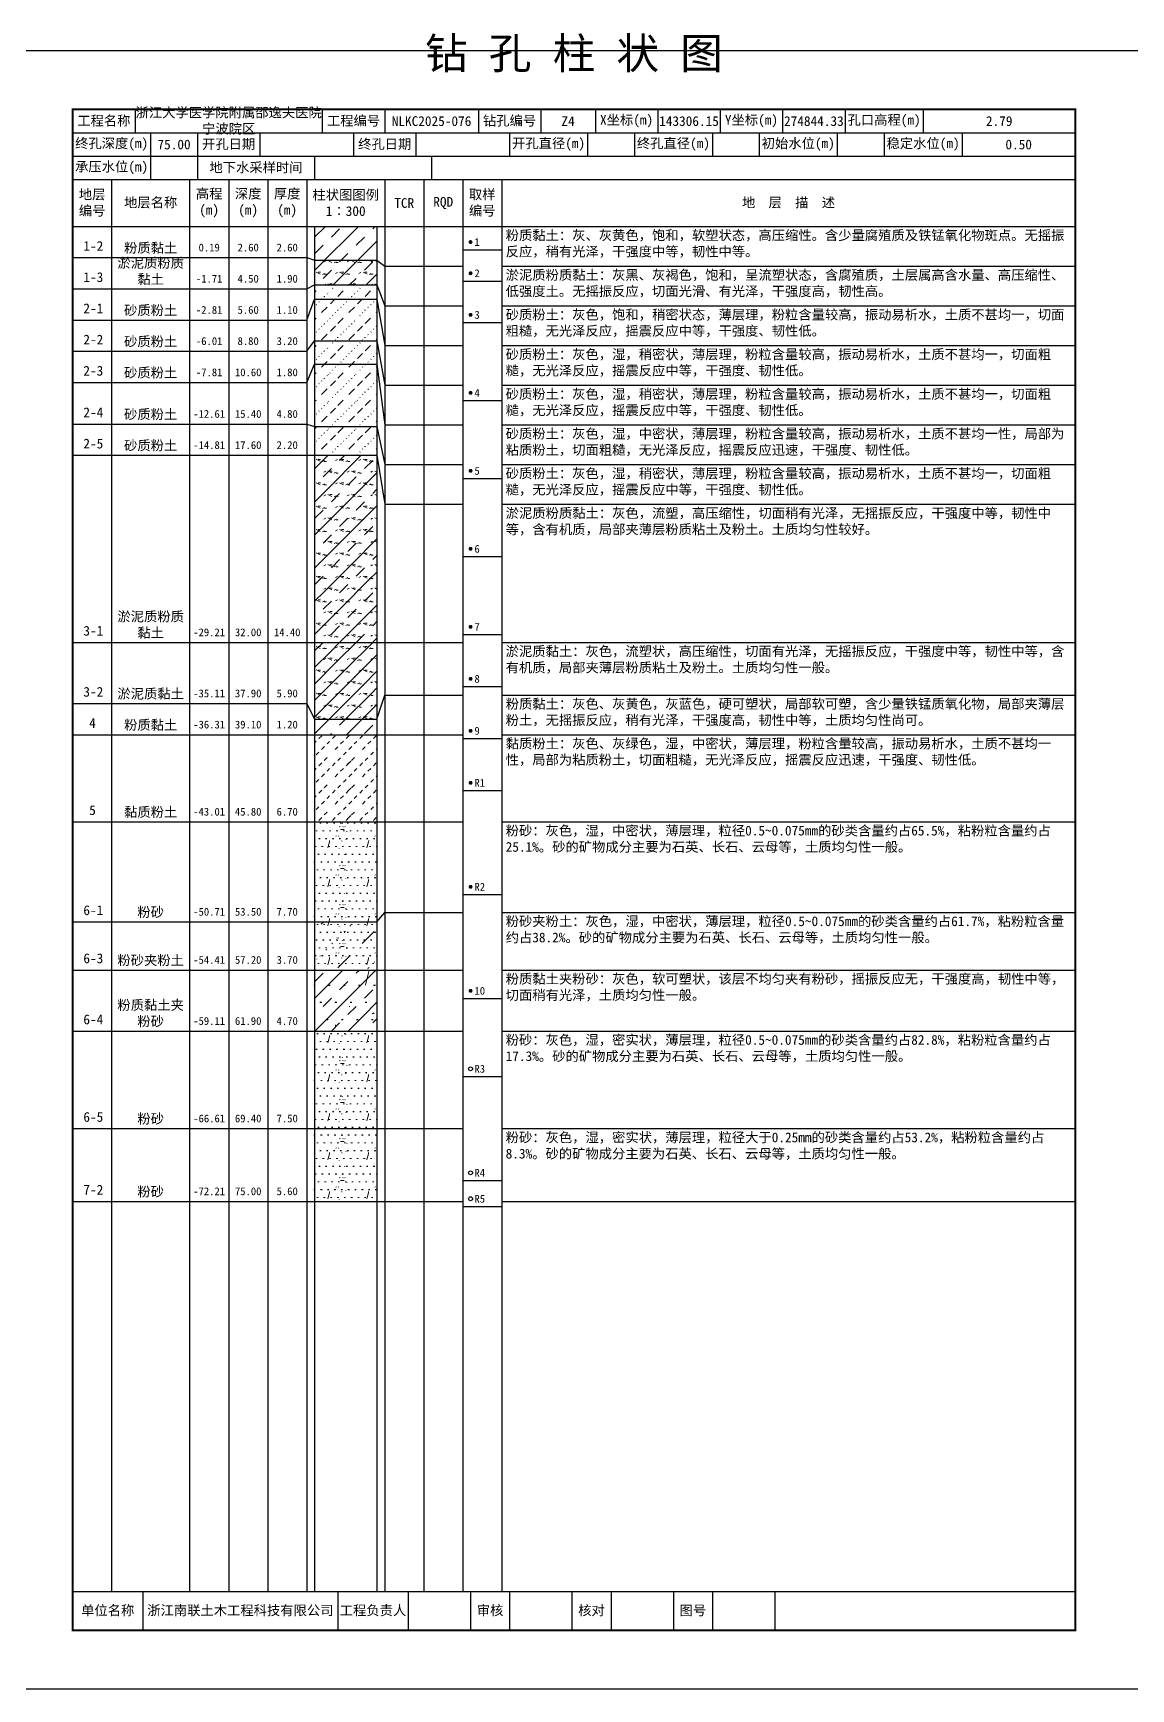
# Model space of a CAD drawing. Extents: x 297 to 65340, y 0 to 425.
# Drawn here: x 33570.9 to 33852.3, y 0 to 424.6 of the extents above; entities that cross this region are included whole.
import ezdxf
from ezdxf.enums import TextEntityAlignment as Align

# ---------------------------------------------------------------- set-up
doc = ezdxf.new("R2010")
doc.units = 0
doc.layers.get('0').update_dxf_attribs({"linetype": 'CONTINUOUS'})
doc.layers.add('FRAME', color=7, linetype='CONTINUOUS')
doc.layers.add('STRATUM', color=7, linetype='CONTINUOUS')
doc.layers.add('HATCH', color=7, linetype='CONTINUOUS', lineweight=13)
doc.styles.add('ST', font='')
doc.styles.get('ST').set_extended_font_data('SimSun')
pattern_1 = [(45, (0, 0), (-4.2426407, 4.2426407), [10, 0]), (45, (1.061, -3.182), (-2.1213203, 6.363961), [3, -3])]
pattern_2 = [(45, (0, 0), (-4.2426407, 4.2426407), [10, 0]), (45, (1.061, -3.182), (-2.1213203, 6.363961), [3, -3]), (26.565, (1.0741, -0.2536), (5.99982296, 5.99981224), [0.567, -12.849]), (0, (0.507, -0.2536), (0, 6), [0.567, -5.433]), (26.565, (-1.5813, 0), (5.99982296, 5.99981224), [0.567, -12.849]), (0, (-1.074, 0.2536), (0, 6), [0.567, -5.433]), (153.435, (0.5071, -0.2536), (-5.9998176, -5.36e-06), [1.134, -12.2826]), (26.565, (4.0741, 2.7464), (5.99982296, 5.99981224), [0.567, -12.849]), (0, (3.507, 2.7464), (0, 6), [0.567, -5.433]), (26.565, (1.4187, 3), (5.99982296, 5.99981224), [0.567, -12.849]), (0, (1.926, 3.2536), (0, 6), [0.567, -5.433]), (153.435, (3.5071, 2.7464), (-5.9998176, -5.36e-06), [1.134, -12.2826])]
pattern_3 = [(45.000006, (0, 0), (-7e-07, 6.9999824), [1.971956, -7.927535]), (45.000006, (2.813, 2.829), (-7e-07, 6.9999824), [1.99367, -7.905828]), (45.000006, (5.0675, 5.082), (-7e-07, 6.9999824), [1.813609, -8.085882]), (26.565052, (0, 3.5), (7.00000042, 7.00000017), [0.0965, -15.555976]), (36.869899, (0.7, 4.2), (6.999999835, 7.000000165), [0.197747, -34.802253]), (315.00001, (3.5, 6.976), (6.9999824, 1.2e-06), [0.033054, -9.866441]), (26.565052, (3.5, 0), (7.00000042, 7.00000017), [0.144749, -15.507727]), (26.565052, (4.2, 0.7), (7.00000042, 7.00000017), [0.10528, -15.547196]), (90.000004, (4.55, 1.05), (-7, -5e-07), [0.028767, -6.971233]), (26.565052, (4.9, 1.4), (7.00000042, 7.00000017), [0.091014, -31.213938]), (36.869899, (5.6, 2.1), (6.999999835, 7.000000165), [0.110692, -34.889308]), (45.000002, (6.3, 2.8), (-2.4e-07, 6.9999824), [0.109112, -9.790383]), (315.00001, (6.914, 3.548), (6.9999824, 1.2e-06), [0.033054, -9.866441]), (36.869898, (1.4, 4.9), (6.999999957, 7.000000043), [0.10224, -34.89776]), (53.130103, (2.1, 5.6), (13.999999763, 21.00000016), [0.134384, -34.865616]), (53.130103, (2.8, 6.3), (13.999999763, 21.00000016), [0.126246, -34.873754])]
pattern_4 = [(82.875, (-0.8346, -1.206), (0.00036925, 10.00017644), [0.08929, -80.53371]), (143.13, (-0.7336, -1.2818), (-29.99996427, 20.00005359), [0.12627, -49.87373]), (172.875, (-0.5564, -1.304), (-70.000245666, 9.99966033), [0.17857, -80.44443]), (206.565, (-0.378, -1.2147), (-9.9997049, -9.99968706), [0.19954, -22.16046]), (243.435, (-0.2887, -1.0363), (8.93e-06, -9.999696), [0.19954, -22.16146]), (255.964, (-0.1994, -0.679), (-0.00020004, -9.99950129), [0.36813, -40.86287]), (255.964, (0.1106, 0.561), (-0.00020004, -9.99950129), [1.27838, -39.95262]), (255.964, (0.179, 0.835), (-0.00020004, -9.99950129), [0.28235, -40.94865]), (216.87, (0.3694, 1.0892), (-9.99998214, -10.00001786), [0.12627, -49.87373]), (243.435, (0.2683, 1.0135), (8.93e-06, -9.999696), [0.19954, -22.16146]), (206.565, (0.548, 1.1785), (-9.9997049, -9.99968706), [0.19954, -22.16046]), (172.875, (0.725, 1.1563), (-70.000245666, 9.99966033), [0.17857, -80.44443]), (143.13, (0.826, 1.0806), (-29.99996427, 20.00005359), [0.12627, -49.87373]), (82.875, (0.815, 0.992), (0.00036925, 10.00017644), [0.08929, -80.53371]), (0, (-0.33, 0.34), (0, 10), [0.89286, -9.10714]), (0, (0.025, 0), (1, 2), [0, -1.75]), (0, (0, 0.025), (1, 2), [0, -1.75]), (0, (0, 0), (1, 2), [0, -1.75]), (0, (-0.025, 0), (1, 2), [0, -1.75]), (0, (0, -0.025), (1, 2), [0, -1.75])]

# ---------------------------------------------------------------- blocks, each defined once
blk = doc.blocks.new('SolidCircle')
at = {"const_width": 0.5}
blk.add_lwpolyline([(-0.25, 0, 1), (0.25, 0, 1)], format="xyb", close=True, dxfattribs=at)

msp = doc.modelspace()

# ---------------------------------------------------------------- hatches: boundary and pattern name
at = {"layer": 'HATCH'}
h = msp.add_hatch(dxfattribs=at)
h.set_pattern_fill('FZNT', color=256, style=0)
h.set_pattern_definition(pattern_1)
h.paths.add_polyline_path([(33659, 375), (33643, 375), (33643, 366.33), (33659, 366.33)])
h = msp.add_hatch(dxfattribs=at)
h.set_pattern_fill('YNFNT', color=256, style=0)
h.set_pattern_definition(pattern_2)
h.paths.add_polyline_path([(33659, 366.33), (33643, 366.33), (33643, 360), (33659, 360)])
h = msp.add_hatch(dxfattribs=at)
h.set_pattern_fill('SZFT', color=256, style=0)
h.set_pattern_definition(pattern_3)
h.paths.add_polyline_path([(33659, 360), (33643, 360), (33643, 356.33), (33659, 356.33)])
h = msp.add_hatch(dxfattribs=at)
h.set_pattern_fill('SZFT', color=256, style=0)
h.set_pattern_definition(pattern_3)
h.paths.add_polyline_path([(33659, 356.33), (33643, 356.33), (33643, 345.67), (33659, 345.67)])
h = msp.add_hatch(dxfattribs=at)
h.set_pattern_fill('SZFT', color=256, style=0)
h.set_pattern_definition(pattern_3)
h.paths.add_polyline_path([(33659, 345.67), (33643, 345.67), (33643, 339.67), (33659, 339.67)])
h = msp.add_hatch(dxfattribs=at)
h.set_pattern_fill('SZFT', color=256, style=0)
h.set_pattern_definition(pattern_3)
h.paths.add_polyline_path([(33659, 339.67), (33643, 339.67), (33643, 323.67), (33659, 323.67)])
h = msp.add_hatch(dxfattribs=at)
h.set_pattern_fill('SZFT', color=256, style=0)
h.set_pattern_definition(pattern_3)
h.paths.add_polyline_path([(33659, 323.67), (33643, 323.67), (33643, 316.33), (33659, 316.33)])
h = msp.add_hatch(dxfattribs=at)
h.set_pattern_fill('YNFNT', color=256, style=0)
h.set_pattern_definition(pattern_2)
h.paths.add_polyline_path([(33659, 316.33), (33643, 316.33), (33643, 268.33), (33659, 268.33)])
h = msp.add_hatch(dxfattribs=at)
h.set_pattern_fill('YNNT', color=256, style=0)
h.set_pattern_definition([(45, (0, 0), (-2.12132034, 2.12132034), [10, 0]), (26.565, (1.0741, -0.2536), (5.99982296, 5.99981224), [0.567, -12.849]), (0, (0.507, -0.2536), (0, 6), [0.567, -5.433]), (26.565, (-1.5813, 0), (5.99982296, 5.99981224), [0.567, -12.849]), (0, (-1.074, 0.2536), (0, 6), [0.567, -5.433]), (153.435, (0.5071, -0.2536), (-5.9998176, -5.36e-06), [1.134, -12.2826]), (26.565, (4.0741, 2.7464), (5.99982296, 5.99981224), [0.567, -12.849]), (0, (3.507, 2.7464), (0, 6), [0.567, -5.433]), (26.565, (1.4187, 3), (5.99982296, 5.99981224), [0.567, -12.849]), (0, (1.926, 3.2536), (0, 6), [0.567, -5.433]), (153.435, (3.5071, 2.7464), (-5.9998176, -5.36e-06), [1.134, -12.2826])])
h.paths.add_polyline_path([(33659, 268.33), (33643, 268.33), (33643, 248.67), (33659, 248.67)])
h = msp.add_hatch(dxfattribs=at)
h.set_pattern_fill('FZNT', color=256, style=0)
h.set_pattern_definition(pattern_1)
h.paths.add_polyline_path([(33659, 248.67), (33643, 248.67), (33643, 244.67), (33659, 244.67)])
h = msp.add_hatch(dxfattribs=at)
h.set_pattern_fill('NZFT', color=256, style=0)
h.set_pattern_definition([(45.000005, (0, 0), (-6e-07, 6.9999824), [0.947297, -8.952198]), (45.000005, (1.4, 1.4), (-6e-07, 6.9999824), [0.986898, -8.912597]), (45.000005, (2.8, 2.8), (-6e-07, 6.9999824), [1.060182, -8.839313]), (45.000005, (4.2, 4.2), (-6e-07, 6.9999824), [0.949178, -8.950318]), (45.000005, (5.6, 5.6), (-6e-07, 6.9999824), [1.036501, -8.862994]), (45.000005, (3.5, 0), (-6e-07, 6.9999824), [1.013348, -8.886147]), (45.000005, (4.9, 1.4), (-6e-07, 6.9999824), [1.078956, -12.120371]), (45.000005, (6.3, 2.8), (-6e-07, 6.9999824), [0.998824, -8.900671]), (45.000003, (0.7, 4.2), (-4e-07, 6.9999824), [1.05533, -8.844165]), (45.000003, (2.1, 5.6), (-4e-07, 6.9999824), [1.036501, -8.862994])])
h.paths.add_polyline_path([(33659, 244.67), (33643, 244.67), (33643, 222.33), (33659, 222.33)])
h = msp.add_hatch(dxfattribs=at)
h.set_pattern_fill('FS', color=256, style=0)
h.set_pattern_definition(pattern_4)
h.paths.add_polyline_path([(33659, 222.33), (33643, 222.33), (33643, 196.67), (33659, 196.67)])
h = msp.add_hatch(dxfattribs=at)
h.set_pattern_fill('FS', color=256, style=0)
h.set_pattern_definition(pattern_4)
h.paths.add_polyline_path([(33659, 196.67), (33643, 196.67), (33643, 184.33), (33659, 184.33)])
h = msp.add_hatch(dxfattribs=at)
h.set_pattern_fill('SZFT', color=256, scale=2.2, style=0)
h.set_pattern_definition([(45.000006, (0, 0), (-1.6e-06, 15.3999612), [4.338303, -17.440577]), (45.000006, (6.188, 6.223), (-1.6e-06, 15.3999612), [4.386074, -17.3928216]), (45.000006, (11.148, 11.181), (-1.6e-06, 15.3999612), [3.98994, -17.7889404]), (26.565052, (0, 7.7), (15.4000009, 15.4000004), [0.2123, -34.223147]), (36.869899, (1.54, 9.24), (15.39999964, 15.40000036), [0.4350434, -76.5649566]), (315.00001, (7.7, 15.347), (15.3999612, 2.7e-06), [0.072719, -21.70617]), (26.565052, (7.7, 0), (15.4000009, 15.4000004), [0.318448, -34.1169994]), (26.565052, (9.24, 1.54), (15.4000009, 15.4000004), [0.231616, -34.203831]), (90.000004, (10.01, 2.31), (-15.4, -1e-06), [0.0632874, -15.3367126]), (26.565052, (10.78, 3.08), (15.4000009, 15.4000004), [0.200231, -68.670664]), (36.869899, (12.32, 4.62), (15.39999964, 15.40000036), [0.2435224, -76.7564776]), (45.000002, (13.86, 6.16), (-5e-07, 15.3999612), [0.2400464, -21.5388426]), (315.00001, (15.211, 7.805), (15.3999612, 2.7e-06), [0.072719, -21.70617]), (36.869898, (3.08, 10.78), (15.3999999, 15.4000001), [0.224928, -76.775072]), (53.130103, (4.62, 12.32), (30.79999948, 46.20000035), [0.295645, -76.704355]), (53.130103, (6.16, 13.86), (30.79999948, 46.20000035), [0.277741, -76.722259])])
h.paths.add_polyline_path([(33659, 196.67), (33643, 196.67), (33643, 184.33), (33659, 184.33)])
h = msp.add_hatch(dxfattribs=at)
h.set_pattern_fill('FZNT', color=256, style=0)
h.set_pattern_definition(pattern_1)
h.paths.add_polyline_path([(33659, 184.33), (33643, 184.33), (33643, 168.67), (33659, 168.67)])
h = msp.add_hatch(dxfattribs=at)
h.set_pattern_fill('FS', color=256, scale=2.2, style=0)
h.set_pattern_definition([(82.875, (-1.8361, -2.6533), (0.00081235, 22.00038817), [0.196438, -177.174162]), (143.13, (-1.614, -2.82), (-65.9999214, 44.0001179), [0.277794, -109.722206]), (172.875, (-1.224, -2.8687), (-154.00054047, 21.99925272), [0.392854, -176.977746]), (206.565, (-0.831, -2.672), (-21.9993508, -21.9993115), [0.438988, -48.753012]), (243.435, (-0.635, -2.28), (1.96e-05, -21.9993312), [0.438988, -48.755212]), (255.964, (-0.4387, -1.494), (-0.0004401, -21.9989028), [0.809886, -89.898314]), (255.964, (0.2434, 1.2344), (-0.0004401, -21.9989028), [2.812436, -87.895764]), (255.964, (0.394, 1.837), (-0.0004401, -21.9989028), [0.62117, -90.08703]), (216.87, (0.8126, 2.3963), (-21.9999607, -22.0000393), [0.277794, -109.722206]), (243.435, (0.59, 2.23), (1.96e-05, -21.9993312), [0.438988, -48.755212]), (206.565, (1.205, 2.593), (-21.9993508, -21.9993115), [0.438988, -48.753012]), (172.875, (1.595, 2.544), (-154.00054047, 21.99925272), [0.392854, -176.977746]), (143.13, (1.8173, 2.3772), (-65.9999214, 44.0001179), [0.277794, -109.722206]), (82.875, (1.793, 2.1823), (0.00081235, 22.00038817), [0.196438, -177.174162]), (0, (-0.725, 0.748), (0, 22), [1.964292, -20.035708]), (0, (0.055, 0), (2.2, 4.4), [0, -3.85]), (0, (0, 0.055), (2.2, 4.4), [0, -3.85]), (0, (0, 0), (2.2, 4.4), [0, -3.85]), (0, (-0.055, 0), (2.2, 4.4), [0, -3.85]), (0, (0, -0.055), (2.2, 4.4), [0, -3.85])])
h.paths.add_polyline_path([(33659, 184.33), (33643, 184.33), (33643, 168.67), (33659, 168.67)])
h = msp.add_hatch(dxfattribs=at)
h.set_pattern_fill('FS', color=256, style=0)
h.set_pattern_definition(pattern_4)
h.paths.add_polyline_path([(33659, 168.67), (33643, 168.67), (33643, 143.67), (33659, 143.67)])
h = msp.add_hatch(dxfattribs=at)
h.set_pattern_fill('FS', color=256, style=0)
h.set_pattern_definition(pattern_4)
h.paths.add_polyline_path([(33659, 143.67), (33643, 143.67), (33643, 125), (33659, 125)])

# ---------------------------------------------------------------- linework, layer by layer
at = {"layer": 'FRAME', "color": 245, "linetype": 'Continuous'}
msp.add_lwpolyline([(33561, 0), (33858, 0), (33858, 420), (33561, 420)], close=True, dxfattribs=at)
at = {"layer": 'FRAME', "linetype": 'Continuous', "const_width": 0.5}
msp.add_lwpolyline([(33581, 15), (33838, 15), (33838, 405), (33581, 405)], close=True, dxfattribs=at)
at = {"layer": 'FRAME', "color": 0, "linetype": 'Continuous'}
for points in [[(33597, 405), (33597, 399)], [(33645, 405), (33645, 399)], [(33661, 405), (33661, 399)], [(33685, 405), (33685, 399)], [(33701, 405), (33701, 399)], [(33715, 405), (33715, 399)], [(33731, 405), (33731, 399)], [(33747, 405), (33747, 399)], [(33763, 405), (33763, 399)], [(33779, 405), (33779, 399)], [(33799, 405), (33799, 399)], [(33838, 405), (33838, 399)], [(33581, 399), (33838, 399)], [(33601, 399), (33601, 393)], [(33613, 399), (33613, 393)], [(33629, 399), (33629, 393)], [(33653, 399), (33653, 393)], [(33669, 399), (33669, 393)], [(33693, 399), (33693, 393)], [(33713, 399), (33713, 393)], [(33725, 399), (33725, 393)], [(33745, 399), (33745, 393)], [(33757, 399), (33757, 393)], [(33777, 399), (33777, 393)], [(33789, 399), (33789, 393)], [(33809, 399), (33809, 393)], [(33838, 399), (33838, 393)], [(33581, 393), (33838, 393)], [(33601, 393), (33601, 387)], [(33613, 393), (33613, 387)], [(33643, 393), (33643, 387)], [(33673, 393), (33673, 387)], [(33581, 387), (33838, 387)], [(33591, 387), (33591, 25)], [(33611, 387), (33611, 25)], [(33621, 387), (33621, 25)], [(33631, 387), (33631, 25)], [(33641, 387), (33641, 25)], [(33661, 387), (33661, 25)], [(33671, 387), (33671, 25)], [(33681, 387), (33681, 25)], [(33691, 387), (33691, 25)], [(33838, 387), (33838, 25)], [(33581, 375), (33838, 375)], [(33643, 375), (33643, 25)], [(33659, 375), (33659, 25)], [(33581, 25), (33838, 25)], [(33599, 25), (33599, 15)], [(33649, 25), (33649, 15)], [(33667, 25), (33667, 15)], [(33683, 25), (33683, 15)], [(33693, 25), (33693, 15)], [(33709, 25), (33709, 15)], [(33719, 25), (33719, 15)], [(33735, 25), (33735, 15)], [(33745, 25), (33745, 15)], [(33761, 25), (33761, 15)]]:
    msp.add_lwpolyline(points, dxfattribs=at)
at = {"layer": 'STRATUM', "linetype": 'Continuous'}
for points in [[(33581, 367), (33591, 367)], [(33591, 367), (33611, 367)], [(33611, 367), (33621, 367)], [(33621, 367), (33631, 367)], [(33631, 367), (33641, 367)], [(33641, 367), (33643, 366.33), (33659, 366.33), (33661, 364.82)], [(33681, 369), (33691, 369)], [(33661, 364.82), (33671, 364.82)], [(33671, 364.82), (33681, 364.82)], [(33681, 361), (33691, 361)], [(33691, 364.82), (33838, 364.82)], [(33581, 359), (33591, 359)], [(33591, 359), (33611, 359)], [(33611, 359), (33621, 359)], [(33621, 359), (33631, 359)], [(33631, 359), (33641, 359)], [(33641, 359), (33643, 360), (33659, 360), (33661, 354.65)], [(33641, 351), (33643, 356.33), (33659, 356.33), (33661, 344.47)], [(33661, 354.65), (33671, 354.65)], [(33671, 354.65), (33681, 354.65)], [(33691, 354.65), (33838, 354.65)], [(33581, 351), (33591, 351)], [(33591, 351), (33611, 351)], [(33611, 351), (33621, 351)], [(33621, 351), (33631, 351)], [(33631, 351), (33641, 351)], [(33681, 350.33), (33691, 350.33)], [(33641, 343), (33643, 345.67), (33659, 345.67), (33661, 334.29)], [(33661, 344.47), (33671, 344.47)], [(33671, 344.47), (33681, 344.47)], [(33691, 344.47), (33838, 344.47)], [(33581, 343), (33591, 343)], [(33591, 343), (33611, 343)], [(33611, 343), (33621, 343)], [(33621, 343), (33631, 343)], [(33631, 343), (33641, 343)], [(33641, 335), (33643, 339.67), (33659, 339.67), (33661, 324.12)], [(33581, 335), (33591, 335)], [(33591, 335), (33611, 335)], [(33611, 335), (33621, 335)], [(33621, 335), (33631, 335)], [(33631, 335), (33641, 335)], [(33661, 334.29), (33671, 334.29)], [(33671, 334.29), (33681, 334.29)], [(33691, 334.29), (33838, 334.29)], [(33681, 330.33), (33691, 330.33)], [(33581, 324.33), (33591, 324.33)], [(33591, 324.33), (33611, 324.33)], [(33611, 324.33), (33621, 324.33)], [(33621, 324.33), (33631, 324.33)], [(33631, 324.33), (33641, 324.33)], [(33641, 324.33), (33643, 323.67), (33659, 323.67), (33661, 313.94)], [(33661, 324.12), (33671, 324.12)], [(33671, 324.12), (33681, 324.12)], [(33691, 324.12), (33838, 324.12)], [(33581, 316.33), (33591, 316.33)], [(33591, 316.33), (33611, 316.33)], [(33611, 316.33), (33621, 316.33)], [(33621, 316.33), (33631, 316.33)], [(33631, 316.33), (33641, 316.33)], [(33641, 316.33), (33643, 316.33), (33659, 316.33), (33661, 303.76)], [(33661, 313.94), (33671, 313.94)], [(33671, 313.94), (33681, 313.94)], [(33681, 310.33), (33691, 310.33)], [(33691, 313.94), (33838, 313.94)], [(33661, 303.76), (33671, 303.76)], [(33671, 303.76), (33681, 303.76)], [(33691, 303.76), (33838, 303.76)], [(33681, 290.33), (33691, 290.33)], [(33581, 268.33), (33591, 268.33)], [(33591, 268.33), (33611, 268.33)], [(33611, 268.33), (33621, 268.33)], [(33621, 268.33), (33631, 268.33)], [(33631, 268.33), (33641, 268.33)], [(33641, 268.33), (33643, 268.33), (33659, 268.33), (33661, 268.33)], [(33661, 268.33), (33671, 268.33)], [(33671, 268.33), (33681, 268.33)], [(33681, 270.33), (33691, 270.33)], [(33691, 268.33), (33838, 268.33)], [(33641, 252.67), (33643, 248.67), (33659, 248.67), (33661, 254.84)], [(33661, 254.84), (33671, 254.84)], [(33671, 254.84), (33681, 254.84)], [(33681, 257), (33691, 257)], [(33691, 254.84), (33838, 254.84)], [(33581, 252.67), (33591, 252.67)], [(33591, 252.67), (33611, 252.67)], [(33611, 252.67), (33621, 252.67)], [(33621, 252.67), (33631, 252.67)], [(33631, 252.67), (33641, 252.67)], [(33581, 244.67), (33591, 244.67)], [(33591, 244.67), (33611, 244.67)], [(33611, 244.67), (33621, 244.67)], [(33621, 244.67), (33631, 244.67)], [(33631, 244.67), (33641, 244.67)], [(33641, 244.67), (33643, 244.67), (33659, 244.67), (33661, 244.67)], [(33661, 244.67), (33671, 244.67)], [(33671, 244.67), (33681, 244.67)], [(33681, 243.67), (33691, 243.67)], [(33691, 244.67), (33838, 244.67)], [(33681, 230.33), (33691, 230.33)], [(33581, 222.33), (33591, 222.33)], [(33591, 222.33), (33611, 222.33)], [(33611, 222.33), (33621, 222.33)], [(33621, 222.33), (33631, 222.33)], [(33631, 222.33), (33641, 222.33)], [(33641, 222.33), (33643, 222.33), (33659, 222.33), (33661, 222.33)], [(33661, 222.33), (33671, 222.33)], [(33671, 222.33), (33681, 222.33)], [(33691, 222.33), (33838, 222.33)], [(33681, 203.67), (33691, 203.67)], [(33581, 196.67), (33591, 196.67)], [(33591, 196.67), (33611, 196.67)], [(33611, 196.67), (33621, 196.67)], [(33621, 196.67), (33631, 196.67)], [(33631, 196.67), (33641, 196.67)], [(33641, 196.67), (33643, 196.67), (33659, 196.67), (33661, 199.1)], [(33661, 199.1), (33671, 199.1)], [(33671, 199.1), (33681, 199.1)], [(33691, 199.1), (33838, 199.1)], [(33581, 184.33), (33591, 184.33)], [(33591, 184.33), (33611, 184.33)], [(33611, 184.33), (33621, 184.33)], [(33621, 184.33), (33631, 184.33)], [(33631, 184.33), (33641, 184.33)], [(33641, 184.33), (33643, 184.33), (33659, 184.33), (33661, 184.33)], [(33661, 184.33), (33671, 184.33)], [(33671, 184.33), (33681, 184.33)], [(33691, 184.33), (33838, 184.33)], [(33681, 177), (33691, 177)], [(33581, 168.67), (33591, 168.67)], [(33591, 168.67), (33611, 168.67)], [(33611, 168.67), (33621, 168.67)], [(33621, 168.67), (33631, 168.67)], [(33631, 168.67), (33641, 168.67)], [(33641, 168.67), (33643, 168.67), (33659, 168.67), (33661, 168.67)], [(33661, 168.67), (33671, 168.67)], [(33671, 168.67), (33681, 168.67)], [(33691, 168.67), (33838, 168.67)], [(33681, 157), (33691, 157)], [(33581, 143.67), (33591, 143.67)], [(33591, 143.67), (33611, 143.67)], [(33611, 143.67), (33621, 143.67)], [(33621, 143.67), (33631, 143.67)], [(33631, 143.67), (33641, 143.67)], [(33641, 143.67), (33643, 143.67), (33659, 143.67), (33661, 143.67)], [(33661, 143.67), (33671, 143.67)], [(33671, 143.67), (33681, 143.67)], [(33691, 143.67), (33838, 143.67)], [(33681, 130.33), (33691, 130.33)], [(33581, 125), (33591, 125)], [(33591, 125), (33611, 125)], [(33611, 125), (33621, 125)], [(33621, 125), (33631, 125)], [(33631, 125), (33641, 125)], [(33641, 125), (33643, 125), (33659, 125), (33661, 125)], [(33661, 125), (33671, 125)], [(33671, 125), (33681, 125)], [(33681, 123.67), (33691, 123.67)], [(33691, 125), (33838, 125)]]:
    msp.add_lwpolyline(points, dxfattribs=at)
at = {"layer": 'STRATUM'}
for centre in [(33683, 159), (33683, 132.33), (33683, 125.67)]:
    msp.add_circle(centre, 0.5, dxfattribs=at)

# ---------------------------------------------------------------- block references
for p in [(33683, 371), (33683, 363), (33683, 352.33), (33683, 332.33), (33683, 312.33), (33683, 292.33), (33683, 272.33), (33683, 259), (33683, 245.67), (33683, 232.33), (33683, 205.67), (33683, 179)]:
    msp.add_blockref('SolidCircle', p, dxfattribs=at)

# ---------------------------------------------------------------- texts
at = {"layer": 'FRAME', "style": 'ST'}
msp.add_text('钻 孔 柱 状 图', height=8, dxfattribs=at).set_placement((33709.5, 413), align=Align.BOTTOM_CENTER)
at = {"layer": 'FRAME', "char_height": 2.5, "attachment_point": 5, "style": 'ST'}
for s, insert, width in [('工程名称', (33589, 402), 16), ('浙江大学医学院附属邵逸夫医院宁波院区', (33621, 402), 48), ('工程编号', (33653, 402), 16), ('钻孔编号', (33693, 402), 16), ('X坐标(m)', (33723, 402), 16), ('Y坐标(m)', (33755, 402), 16), ('孔口高程(m)', (33789, 402), 20), ('NLKC2025-076', (33673, 402), 24), ('Z4', (33708, 402), 14), ('143306.15', (33739, 402), 16), ('274844.33', (33771, 402), 16), ('2.79', (33818.5, 402), 39), ('终孔深度(m)', (33591, 396), 20), ('75.00', (33607, 396), 12), ('开孔日期', (33621, 396), 16), ('终孔日期', (33661, 396), 16), ('开孔直径(m)', (33703, 396), 20), ('终孔直径(m)', (33735, 396), 20), ('初始水位(m)', (33767, 396), 20), ('稳定水位(m)', (33799, 396), 20), ('0.50', (33823.5, 396), 29), ('承压水位(m)', (33591, 390), 20), ('地下水采样时间', (33628, 390), 30), ('地层编号', (33586, 381), 10), ('地层名称', (33601, 381), 20), ('高程\\P(m)', (33616, 381), 10), ('深度\\P(m)', (33626, 381), 10), ('厚度\\P(m)', (33636, 381), 10), ('柱状图图例\\P1∶300', (33651, 381), 20), ('TCR', (33666, 381), 10), ('RQD', (33676, 381), 10), ('取样编号', (33686, 381), 10), ('地  层  描  述', (33764.5, 381), 147), ('单位名称', (33590, 20), 18), ('浙江南联土木工程科技有限公司', (33624, 20), 50), ('工程负责人', (33658, 20), 18), ('审核', (33688, 20), 10), ('核对', (33714, 20), 10), ('图号', (33740, 20), 10)]:
    msp.add_mtext(s, dxfattribs=dict(at, insert=insert, width=width))
at = {"layer": 'STRATUM', "style": 'ST'}
for s, height, p in [('1-2', 2.5, (33583.75, 370)), ('1', 2, (33684, 371)), ('1-3', 2.5, (33583.75, 362)), ('2', 2, (33684, 363)), ('2-1', 2.5, (33583.75, 354)), ('3', 2, (33684, 352.33)), ('2-2', 2.5, (33583.75, 346)), ('2-3', 2.5, (33583.75, 338)), ('4', 2, (33684, 332.33)), ('2-4', 2.5, (33583.75, 327.33)), ('2-5', 2.5, (33583.75, 319.33)), ('5', 2, (33684, 312.33)), ('6', 2, (33684, 292.33)), ('3-1', 2.5, (33583.75, 271.33)), ('7', 2, (33684, 272.33)), ('8', 2, (33684, 259)), ('3-2', 2.5, (33583.75, 255.67)), ('4', 2.5, (33585.25, 247.67)), ('9', 2, (33684, 245.67)), ('R1', 2, (33684, 232.33)), ('5', 2.5, (33585.25, 225.33)), ('R2', 2, (33684, 205.67)), ('6-1', 2.5, (33583.75, 199.67)), ('6-3', 2.5, (33583.75, 187.33)), ('10', 2, (33684, 179)), ('6-4', 2.5, (33583.75, 171.67)), ('R3', 2, (33684, 159)), ('6-5', 2.5, (33583.75, 146.67)), ('R4', 2, (33684, 132.33)), ('7-2', 2.5, (33583.75, 128)), ('R5', 2, (33684, 125.67))]:
    msp.add_text(s, height=height, dxfattribs=at).set_placement(p, align=Align.MIDDLE_LEFT)
for s, p in [('0.19', (33616, 368)), ('2.60', (33626, 368)), ('2.60', (33636, 368)), ('-1.71', (33616, 360)), ('4.50', (33626, 360)), ('1.90', (33636, 360)), ('-2.81', (33616, 352)), ('5.60', (33626, 352)), ('1.10', (33636, 352)), ('-6.01', (33616, 344)), ('8.80', (33626, 344)), ('3.20', (33636, 344)), ('-7.81', (33616, 336)), ('10.60', (33626, 336)), ('1.80', (33636, 336)), ('-12.61', (33616, 325.33)), ('15.40', (33626, 325.33)), ('4.80', (33636, 325.33)), ('-14.81', (33616, 317.33)), ('17.60', (33626, 317.33)), ('2.20', (33636, 317.33)), ('-29.21', (33616, 269.33)), ('32.00', (33626, 269.33)), ('14.40', (33636, 269.33)), ('-35.11', (33616, 253.67)), ('37.90', (33626, 253.67)), ('5.90', (33636, 253.67)), ('-36.31', (33616, 245.67)), ('39.10', (33626, 245.67)), ('1.20', (33636, 245.67)), ('-43.01', (33616, 223.33)), ('45.80', (33626, 223.33)), ('6.70', (33636, 223.33)), ('-50.71', (33616, 197.67)), ('53.50', (33626, 197.67)), ('7.70', (33636, 197.67)), ('-54.41', (33616, 185.33)), ('57.20', (33626, 185.33)), ('3.70', (33636, 185.33)), ('-59.11', (33616, 169.67)), ('61.90', (33626, 169.67)), ('4.70', (33636, 169.67)), ('-66.61', (33616, 144.67)), ('69.40', (33626, 144.67)), ('7.50', (33636, 144.67)), ('-72.21', (33616, 126)), ('75.00', (33626, 126)), ('5.60', (33636, 126))]:
    msp.add_text(s, height=2, dxfattribs=at).set_placement(p, align=Align.BOTTOM_CENTER)
at = {"layer": 'STRATUM', "char_height": 2.5, "style": 'ST'}
for s, insert, width, attachment_point in [('粉质黏土：灰、灰黄色，饱和，软塑状态，高压缩性。含少量腐殖质及铁锰氧化物斑点。无摇振反应，稍有光泽，干强度中等，韧性中等。', (33692, 374), 146, 1), ('粉质黏土', (33601, 368), 20, 8), ('淤泥质粉质黏土', (33601, 360), 20, 8), ('淤泥质粉质黏土：灰黑、灰褐色，饱和，呈流塑状态，含腐殖质，土层属高含水量、高压缩性、低强度土。无摇振反应，切面光滑、有光泽，干强度高，韧性高。', (33692, 363.82), 146, 1), ('砂质粉土', (33601, 352), 20, 8), ('砂质粉土：灰色，饱和，稍密状态，薄层理，粉粒含量较高，振动易析水，土质不甚均一，切面粗糙，无光泽反应，摇震反应中等，干强度、韧性低。', (33692, 353.65), 146, 1), ('砂质粉土', (33601, 344), 20, 8), ('砂质粉土：灰色，湿，稍密状，薄层理，粉粒含量较高，振动易析水，土质不甚均一，切面粗糙，无光泽反应，摇震反应中等，干强度、韧性低。', (33692, 343.47), 146, 1), ('砂质粉土', (33601, 336), 20, 8), ('砂质粉土：灰色，湿，稍密状，薄层理，粉粒含量较高，振动易析水，土质不甚均一，切面粗糙，无光泽反应，摇震反应中等，干强度、韧性低。', (33692, 333.29), 146, 1), ('砂质粉土', (33601, 325.33), 20, 8), ('砂质粉土：灰色，湿，中密状，薄层理，粉粒含量较高，振动易析水，土质不甚均一性，局部为粘质粉土，切面粗糙，无光泽反应，摇震反应迅速，干强度、韧性低。', (33692, 323.12), 146, 1), ('砂质粉土', (33601, 317.33), 20, 8), ('砂质粉土：灰色，湿，稍密状，薄层理，粉粒含量较高，振动易析水，土质不甚均一，切面粗糙，无光泽反应，摇震反应中等，干强度、韧性低。', (33692, 312.94), 146, 1), ('淤泥质粉质黏土：灰色，流塑，高压缩性，切面稍有光泽，无摇振反应，干强度中等，韧性中等，含有机质，局部夹薄层粉质粘土及粉土。土质均匀性较好。', (33692, 302.76), 146, 1), ('淤泥质粉质黏土', (33601, 269.33), 20, 8), ('淤泥质黏土：灰色，流塑状，高压缩性，切面有光泽，无摇振反应，干强度中等，韧性中等，含有机质，局部夹薄层粉质粘土及粉土。土质均匀性一般。', (33692, 267.33), 146, 1), ('淤泥质黏土', (33601, 253.67), 20, 8), ('粉质黏土：灰色、灰黄色，灰蓝色，硬可塑状，局部软可塑，含少量铁锰质氧化物，局部夹薄层粉土，无摇振反应，稍有光泽，干强度高，韧性中等，土质均匀性尚可。', (33692, 253.84), 146, 1), ('粉质黏土', (33601, 245.67), 20, 8), ('黏质粉土：灰色、灰绿色，湿，中密状，薄层理，粉粒含量较高，振动易析水，土质不甚均一性，局部为粘质粉土，切面粗糙，无光泽反应，摇震反应迅速，干强度、韧性低。', (33692, 243.67), 146, 1), ('黏质粉土', (33601, 223.33), 20, 8), ('粉砂：灰色，湿，中密状，薄层理，粒径0.5~0.075mm的砂类含量约占65.5%，粘粉粒含量约占25.1%。砂的矿物成分主要为石英、长石、云母等，土质均匀性一般。', (33692, 221.33), 146, 1), ('粉砂', (33601, 197.67), 20, 8), ('粉砂夹粉土：灰色，湿，中密状，薄层理，粒径0.5~0.075mm的砂类含量约占61.7%，粘粉粒含量约占38.2%。砂的矿物成分主要为石英、长石、云母等，土质均匀性一般。', (33692, 198.1), 146, 1), ('粉砂夹粉土', (33601, 185.33), 20, 8), ('粉质黏土夹粉砂：灰色，软可塑状，该层不均匀夹有粉砂，摇振反应无，干强度高，韧性中等，切面稍有光泽，土质均匀性一般。', (33692, 183.33), 146, 1), ('粉质黏土夹粉砂', (33601, 169.67), 20, 8), ('粉砂：灰色，湿，密实状，薄层理，粒径0.5~0.075mm的砂类含量约占82.8%，粘粉粒含量约占17.3%。砂的矿物成分主要为石英、长石、云母等，土质均匀性一般。', (33692, 167.67), 146, 1), ('粉砂', (33601, 144.67), 20, 8), ('粉砂：灰色，湿，密实状，薄层理，粒径大于0.25mm的砂类含量约占53.2%，粘粉粒含量约占8.3%。砂的矿物成分主要为石英、长石、云母等，土质均匀性一般。', (33692, 142.67), 146, 1), ('粉砂', (33601, 126), 20, 8)]:
    msp.add_mtext(s, dxfattribs=dict(at, insert=insert, width=width, attachment_point=attachment_point))

doc.saveas('drawing.dxf')
